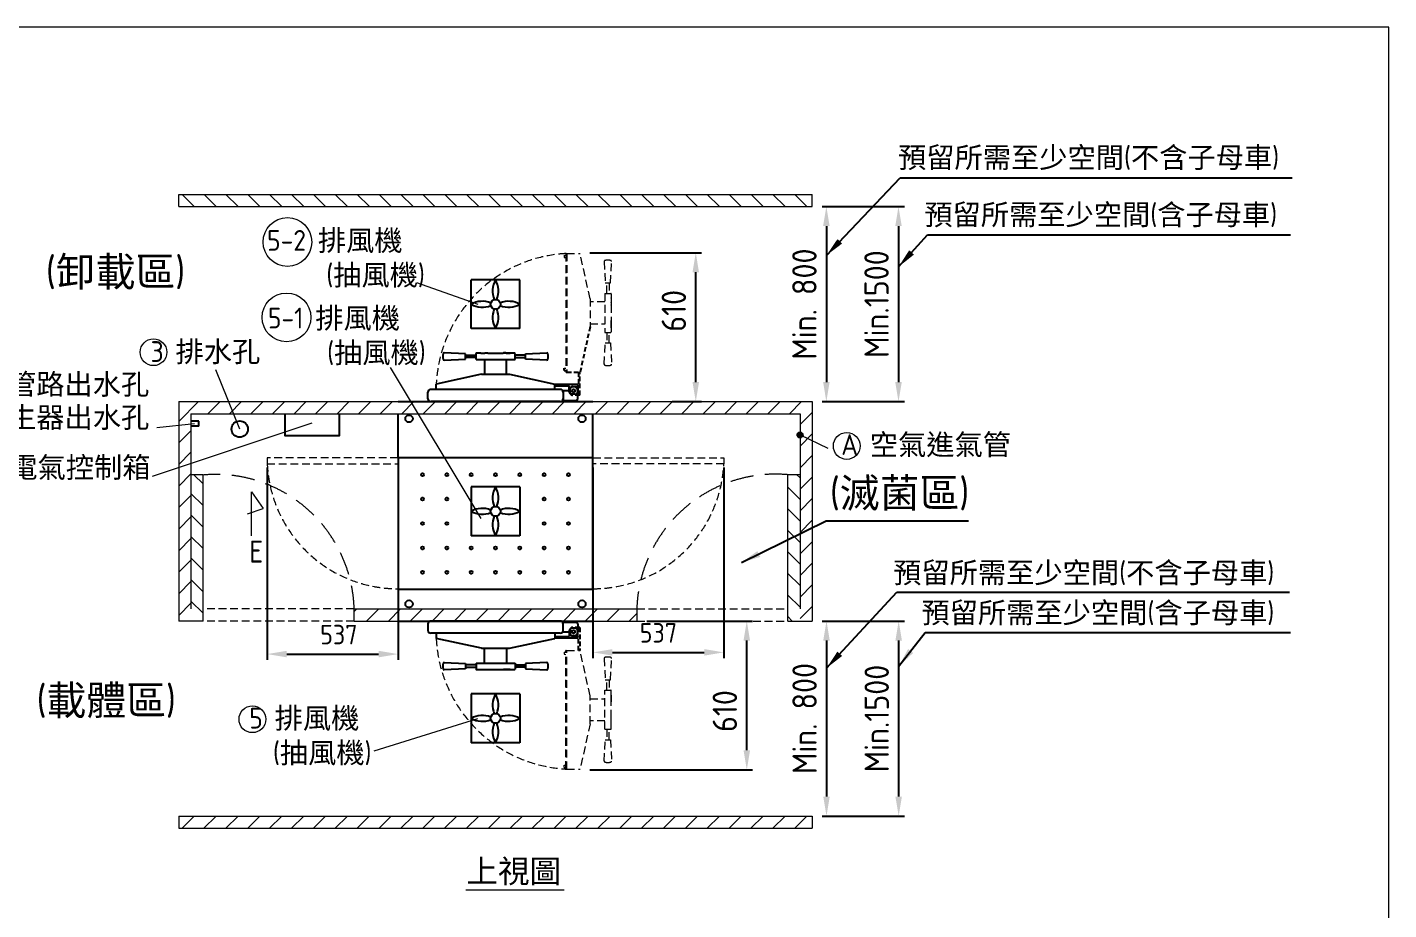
# Model space of a CAD drawing. Header units: millimetres. Extents: x -208893 to -195708, y -10778 to -1508.
# Drawn here: x -201296 to -195708, y -5128 to -1508 of the extents above; entities that cross this region are included whole.
import ezdxf

# ---------------------------------------------------------------- set-up
doc = ezdxf.new("R2010")
doc.units = ezdxf.units.MM
doc.header["$MEASUREMENT"] = 0
doc.linetypes.add('HIDDEN', pattern=[9.525, 6.35, -3.175])
doc.layers.get('0').update_dxf_attribs({"lineweight": 25})
for name, color, linetype, lineweight in [('D', 3, 'Continuous', 13), ('F', 7, 'Continuous', 15), ('H', 2, 'HIDDEN', 15), ('S', 4, 'Continuous', 15)]:
    doc.layers.add(name, color=color, linetype=linetype, lineweight=lineweight)
doc.layers.add('HI', color=2, linetype='HIDDEN')
doc.styles.get("Standard").update_dxf_attribs({"font": 'KAIU.TTF'})
doc.styles.add('STU25', font='isocp2.shx')
doc.dimstyles.new('STU25', dxfattribs={"dimscale": 40, "dimtxt": 2.5, "dimasz": 2, "dimexe": 0.6, "dimexo": 1, "dimgap": 1, "dimtad": 1, "dimdsep": 46, "dimtxsty": 'STU25', "dimcen": 2, "dimazin": 2, "dimtfac": 1, "dimtmove": 0, "dimatfit": 3, "dimfxl": 0, "dimtolj": 1, "dimtzin": 0, "dimarcsym": 0})
doc.dimstyles.new('STU25$7', dxfattribs={"dimscale": 40, "dimtxt": 2.5, "dimasz": 2, "dimexe": 1.25, "dimexo": 0.625, "dimgap": 1, "dimtad": 0, "dimdec": 4, "dimdsep": 46, "dimtxsty": 'STU25', "dimcen": 2.5, "dimazin": 2, "dimtfac": 1, "dimtdec": 4, "dimtmove": 0, "dimatfit": 3, "dimfxl": 0, "dimtolj": 1, "dimtzin": 0, "dimarcsym": 0})
pattern_1 = [(135, (14649.884, 12176.25), (-44.194174, -44.194174), [])]

# ---------------------------------------------------------------- blocks, each defined once
blk = doc.blocks.new('*D4')
at = {"layer": 'D', "color": 0, "lineweight": -2}
for p, q in [((-198034.1, -3943.7), (-197695.5, -3943.7)), ((-197719.5, -4023.7), (-197719.5, -4663.7)), ((-198034.1, -4743.7), (-197695.5, -4743.7))]:
    blk.add_line(p, q, dxfattribs=at)
at = {"layer": 'D', "color": 0}
for points in [[(-197706.2, -4023.7), (-197732.9, -4023.7), (-197719.5, -3943.7)], [(-197732.9, -4663.7), (-197706.2, -4663.7), (-197719.5, -4743.7)]]:
    blk.add_solid(points, dxfattribs=at)
at = {"layer": 'Defpoints', "color": 0}
for p in [(-198074.1, -3943.7), (-198074.1, -4743.7), (-197719.5, -4743.7)]:
    blk.add_point(p, dxfattribs=at)
at = {"layer": 'D', "color": 0, "insert": (-197809.5, -4343.7), "char_height": 100, "attachment_point": 5, "rotation": 90, "style": 'STU25'}
blk.add_mtext('\\A1;{\\Fisocp2.shx;Min.1500}', dxfattribs=at)
blk = doc.blocks.new('*D11')
at = {"layer": 'D', "color": 0, "lineweight": -2}
for p, q in [((-198753.3, -3943.7), (-198318.8, -3943.7)), ((-198342.8, -4474.1), (-198342.8, -4023.7)), ((-198986.8, -4554.1), (-198318.8, -4554.1))]:
    blk.add_line(p, q, dxfattribs=at)
at = {"layer": 'D', "color": 0}
for points in [[(-198329.5, -4023.7), (-198356.2, -4023.7), (-198342.8, -3943.7)], [(-198356.2, -4474.1), (-198329.5, -4474.1), (-198342.8, -4554.1)]]:
    blk.add_solid(points, dxfattribs=at)
at = {"layer": 'Defpoints', "color": 0}
for p in [(-198793.3, -3943.7), (-198342.8, -3943.7), (-199026.8, -4554.1)]:
    blk.add_point(p, dxfattribs=at)
at = {"layer": 'D', "color": 0, "insert": (-198432.8, -4313), "char_height": 100, "attachment_point": 5, "rotation": 90, "style": 'STU25'}
blk.add_mtext('\\A1;610', dxfattribs=at)
blk = doc.blocks.new('*D12')
at = {"layer": 'D', "color": 0, "lineweight": -2}
for p, q in [((-198034.1, -3943.7), (-197991.6, -3943.7)), ((-198015.6, -4023.7), (-198015.6, -4663.7)), ((-198034.1, -4743.7), (-197991.6, -4743.7))]:
    blk.add_line(p, q, dxfattribs=at)
at = {"layer": 'D', "color": 0}
for points in [[(-198002.3, -4023.7), (-198029, -4023.7), (-198015.6, -3943.7)], [(-198029, -4663.7), (-198002.3, -4663.7), (-198015.6, -4743.7)]]:
    blk.add_solid(points, dxfattribs=at)
at = {"layer": 'Defpoints', "color": 0}
for p in [(-198074.1, -3943.7), (-198074.1, -4743.7), (-198015.6, -4743.7)]:
    blk.add_point(p, dxfattribs=at)
at = {"layer": 'D', "color": 0, "insert": (-198105.6, -4343.7), "char_height": 100, "attachment_point": 5, "rotation": 90, "style": 'STU25'}
blk.add_mtext('\\A1;{\\Fisocp2.shx;Min. 800}', dxfattribs=at)
blk = doc.blocks.new('*D14')
at = {"layer": 'D', "color": 0, "lineweight": -2}
for p, q in [((-198034.1, -2243.7), (-197696.2, -2243.7)), ((-197720.2, -2323.7), (-197720.2, -2963.7)), ((-198034.1, -3043.7), (-197696.2, -3043.7))]:
    blk.add_line(p, q, dxfattribs=at)
at = {"layer": 'D', "color": 0}
for points in [[(-197706.8, -2323.7), (-197733.5, -2323.7), (-197720.2, -2243.7)], [(-197733.5, -2963.7), (-197706.8, -2963.7), (-197720.2, -3043.7)]]:
    blk.add_solid(points, dxfattribs=at)
at = {"layer": 'Defpoints', "color": 0}
for p in [(-198074.1, -2243.7), (-198074.1, -3043.7), (-197720.2, -3043.7)]:
    blk.add_point(p, dxfattribs=at)
at = {"layer": 'D', "color": 0, "insert": (-197810.2, -2643.7), "char_height": 100, "attachment_point": 5, "rotation": 90, "style": 'STU25'}
blk.add_mtext('\\A1;{\\Fisocp2.shx;Min.1500}', dxfattribs=at)
blk = doc.blocks.new('*D16')
at = {"layer": 'D', "color": 0, "lineweight": -2}
for p, q in [((-198034.1, -2243.7), (-197992.3, -2243.7)), ((-198016.3, -2323.7), (-198016.3, -2963.7)), ((-198034.1, -3043.7), (-197992.3, -3043.7))]:
    blk.add_line(p, q, dxfattribs=at)
at = {"layer": 'D', "color": 0}
for points in [[(-198002.9, -2323.7), (-198029.6, -2323.7), (-198016.3, -2243.7)], [(-198029.6, -2963.7), (-198002.9, -2963.7), (-198016.3, -3043.7)]]:
    blk.add_solid(points, dxfattribs=at)
at = {"layer": 'Defpoints', "color": 0}
for p in [(-198074.1, -2243.7), (-198074.1, -3043.7), (-198016.3, -3043.7)]:
    blk.add_point(p, dxfattribs=at)
at = {"layer": 'D', "color": 0, "insert": (-198106.3, -2643.7), "char_height": 100, "attachment_point": 5, "rotation": 90, "style": 'STU25'}
blk.add_mtext('\\A1;{\\Fisocp2.shx;Min. 800}', dxfattribs=at)
blk = doc.blocks.new('*D15')
at = {"layer": 'D', "color": 0, "lineweight": -2}
for p, q in [((-198987, -2433.3), (-198528.2, -2433.3)), ((-198552.2, -2963.7), (-198552.2, -2513.3)), ((-198648.5, -3043.7), (-198528.2, -3043.7))]:
    blk.add_line(p, q, dxfattribs=at)
at = {"layer": 'D', "color": 0}
for points in [[(-198538.9, -2513.3), (-198565.6, -2513.3), (-198552.2, -2433.3)], [(-198565.6, -2963.7), (-198538.9, -2963.7), (-198552.2, -3043.7)]]:
    blk.add_solid(points, dxfattribs=at)
at = {"layer": 'Defpoints', "color": 0}
for p in [(-199027, -2433.3), (-198552.2, -2433.3), (-198688.5, -3043.7)]:
    blk.add_point(p, dxfattribs=at)
at = {"layer": 'D', "color": 0, "insert": (-198642.2, -2671.4), "char_height": 100, "attachment_point": 5, "rotation": 90, "style": 'STU25'}
blk.add_mtext('\\A1;610', dxfattribs=at)
blk = doc.blocks.new('*D26')
at = {"layer": 'D', "color": 0, "lineweight": -2}
for p, q in [((-200311.1, -3313.7), (-200311.1, -4103.4)), ((-199774.1, -3313.7), (-199774.1, -4103.4)), ((-200231.1, -4079.4), (-199854.1, -4079.4))]:
    blk.add_line(p, q, dxfattribs=at)
at = {"layer": 'D', "color": 0}
for points in [[(-200231.1, -4066), (-200231.1, -4092.7), (-200311.1, -4079.4)], [(-199854.1, -4092.7), (-199854.1, -4066), (-199774.1, -4079.4)]]:
    blk.add_solid(points, dxfattribs=at)
at = {"layer": 'Defpoints', "color": 0}
for p in [(-200311.1, -3273.7), (-199774.1, -3273.7), (-199774.1, -4079.4)]:
    blk.add_point(p, dxfattribs=at)
at = {"layer": 'D', "color": 0, "insert": (-200017.2, -3999.4), "char_height": 80, "attachment_point": 5, "style": 'STU25'}
blk.add_mtext('\\A1;537', dxfattribs=at)
blk = doc.blocks.new('*D27')
at = {"layer": 'D', "color": 0, "lineweight": -2}
for p, q in [((-198974.1, -3313.7), (-198974.1, -4096.4)), ((-198437.1, -3313.7), (-198437.1, -4096.4)), ((-198894.1, -4072.4), (-198517.1, -4072.4))]:
    blk.add_line(p, q, dxfattribs=at)
at = {"layer": 'D', "color": 0}
for points in [[(-198894.1, -4059), (-198894.1, -4085.7), (-198974.1, -4072.4)], [(-198517.1, -4085.7), (-198517.1, -4059), (-198437.1, -4072.4)]]:
    blk.add_solid(points, dxfattribs=at)
at = {"layer": 'Defpoints', "color": 0}
for p in [(-198974.1, -3273.7), (-198437.1, -3273.7), (-198437.1, -4072.4)]:
    blk.add_point(p, dxfattribs=at)
at = {"layer": 'D', "color": 0, "insert": (-198705.6, -3992.4), "char_height": 80, "attachment_point": 5, "style": 'STU25'}
blk.add_mtext('\\A1;537', dxfattribs=at)

msp = doc.modelspace()

# ---------------------------------------------------------------- hatches: boundary and pattern name
msp.add_hatch(color=256).paths.add_polyline_path([(-198113.356, -3180.427, 1), (-198134.877, -3180.427, 1)])
at = {"layer": 'H', "ltscale": 5}
h = msp.add_hatch(dxfattribs=at)
h.set_pattern_fill('ANSI31', color=256, scale=20, style=0)
h.set_pattern_definition([(315, (17650.455, -19257.08), (-44.90128, -44.90128), [])])
h.paths.add_polyline_path([(-198074.116, -2243.709), (-198074.116, -2193.709), (-200674.116, -2193.709), (-200674.116, -2243.709)])
h = msp.add_hatch(dxfattribs=at)
h.set_pattern_fill('ANSI31', color=256, scale=500, style=0)
h.set_pattern_definition([(45, (14649.884, 12176.25), (-44.194174, 44.194174), [])])
h.paths.add_polyline_path([(-200624.116, -3943.709), (-200674.116, -3943.709), (-200674.116, -3043.709), (-198074.116, -3043.709), (-198074.116, -3943.709), (-198124.116, -3943.709), (-198124.116, -3893.709), (-198124.116, -3093.709), (-200624.116, -3093.709), (-200624.116, -3343.709), (-200624.116, -3893.709)])
h = msp.add_hatch(dxfattribs=at)
h.set_pattern_fill('ANSI31', color=256, scale=500, angle=90, style=0)
h.set_pattern_definition(pattern_1)
h.paths.add_polyline_path([(-200624.116, -3943.709), (-200574.116, -3943.709), (-200574.116, -3343.709), (-200624.116, -3343.709), (-200624.116, -3893.709)])
h = msp.add_hatch(dxfattribs=at)
h.set_pattern_fill('ANSI31', color=256, scale=500, angle=90, style=0)
h.set_pattern_definition(pattern_1)
h.paths.add_polyline_path([(-198124.116, -3943.709), (-198174.116, -3943.709), (-198174.116, -3342.625), (-198124.116, -3342.625)])
h = msp.add_hatch(dxfattribs=at)
h.set_pattern_fill('ANSI31', color=256, scale=20, style=0)
h.set_pattern_definition([(45, (33386.83, 12204.153), (-44.90128, 44.90128), [])])
h.paths.add_polyline_path([(-198793.332, -3943.709), (-198793.332, -3893.709), (-199954.901, -3893.709), (-199954.901, -3943.709)])
h = msp.add_hatch(dxfattribs=at)
h.set_pattern_fill('ANSI31', color=256, scale=20, style=0)
h.set_pattern_definition([(45, (17650.455, 12269.66), (-44.90128, 44.90128), [])])
h.paths.add_polyline_path([(-200674.116, -4743.709), (-200674.116, -4793.709), (-198074.116, -4793.709), (-198074.116, -4743.709)])

# ---------------------------------------------------------------- linework, layer by layer
at = {"linetype": 'Continuous'}
for p, q in [((-199474.116, -2744.375), (-199474.116, -2544.375)), ((-199274.116, -2544.375), (-199474.116, -2544.375)), ((-199274.116, -2744.375), (-199274.116, -2544.375)), ((-199274.116, -2744.375), (-199474.116, -2744.375)), ((-199497.354, -2848.125), (-199584.354, -2843.625)), ((-199497.354, -2869.125), (-199497.354, -2848.125)), ((-199250.879, -2848.125), (-199163.879, -2843.625)), ((-199250.879, -2869.125), (-199250.879, -2848.125)), ((-199584.354, -2873.625), (-199497.354, -2869.125)), ((-199497.354, -2853.875), (-199454.116, -2853.875)), ((-199454.116, -2863.375), (-199497.354, -2863.375)), ((-199419.116, -2870.375), (-199419.116, -2931.709)), ((-199329.116, -2931.709), (-199329.116, -2870.375)), ((-199250.879, -2853.875), (-199294.116, -2853.875)), ((-199294.116, -2863.375), (-199250.879, -2863.375)), ((-199163.879, -2873.625), (-199250.879, -2869.125)), ((-199036.653, -2973.709), (-199130.666, -2973.709)), ((-199130.666, -2979.709), (-199071.653, -2979.709)), ((-199071.653, -3003.709), (-199071.653, -2979.709)), ((-199046.653, -3013.709), (-199061.653, -3013.709)), ((-199036.653, -2973.709), (-199036.653, -3003.709)), ((-200591.741, -3123.994), (-200624.116, -3123.994)), ((-200591.741, -3143.994), (-200591.741, -3123.994)), ((-200591.741, -3143.994), (-200624.116, -3143.994)), ((-199274.116, -3393.709), (-199474.116, -3393.709)), ((-199474.116, -3393.709), (-199474.116, -3593.709)), ((-199274.116, -3393.709), (-199274.116, -3593.709)), ((-199274.116, -3593.709), (-199474.116, -3593.709)), ((-199130.666, -4007.709), (-199071.653, -4007.709)), ((-199036.653, -4013.709), (-199130.666, -4013.709)), ((-199071.653, -3983.709), (-199071.653, -4007.709)), ((-199046.653, -3973.709), (-199061.653, -3973.709)), ((-199036.653, -4013.709), (-199036.653, -3983.709)), ((-199419.116, -4117.043), (-199419.116, -4055.709)), ((-199329.116, -4055.709), (-199329.116, -4117.043)), ((-199584.354, -4113.793), (-199497.354, -4118.293)), ((-199497.354, -4118.293), (-199497.354, -4139.293)), ((-199454.116, -4124.043), (-199497.354, -4124.043)), ((-199497.354, -4133.543), (-199454.116, -4133.543)), ((-199294.116, -4124.043), (-199250.879, -4124.043)), ((-199250.879, -4133.543), (-199294.116, -4133.543)), ((-199163.879, -4113.793), (-199250.879, -4118.293)), ((-199250.879, -4118.293), (-199250.879, -4139.293)), ((-199497.354, -4139.293), (-199584.354, -4143.793)), ((-199250.879, -4139.293), (-199163.879, -4143.793)), ((-199274.116, -4243.043), (-199474.116, -4243.043)), ((-199474.116, -4243.043), (-199474.116, -4443.043)), ((-199274.116, -4243.043), (-199274.116, -4443.043)), ((-199274.116, -4443.043), (-199474.116, -4443.043))]:
    msp.add_line(p, q, dxfattribs=at)
for p, q in [((-199454.116, -2870.375), (-199454.116, -2846.875)), ((-199451.616, -2844.375), (-199435.116, -2844.375)), ((-199434.116, -2845.375), (-199417.616, -2845.375)), ((-199416.616, -2844.375), (-199406.616, -2844.375)), ((-199405.616, -2845.375), (-199342.616, -2845.375)), ((-199331.616, -2844.375), (-199341.616, -2844.375)), ((-199341.616, -2844.375), (-199331.616, -2844.375)), ((-199330.616, -2845.375), (-199314.116, -2845.375)), ((-199314.116, -2845.375), (-199330.616, -2845.375)), ((-199313.116, -2844.375), (-199296.616, -2844.375)), ((-199294.116, -2870.375), (-199294.116, -2846.875)), ((-199454.116, -2870.375), (-199294.116, -2870.375)), ((-199431.616, -2931.709), (-199617.566, -2972.539)), ((-199431.616, -2931.709), (-199316.616, -2931.709)), ((-199316.616, -2931.709), (-199130.666, -2972.539)), ((-199651.616, -3031.709), (-199651.616, -3005.709)), ((-199108.616, -2993.709), (-199639.616, -2993.709)), ((-199617.566, -2993.709), (-199617.566, -2972.539)), ((-199130.666, -2993.709), (-199130.666, -2972.539)), ((-199096.616, -2998.709), (-199096.616, -3038.709)), ((-199096.616, -2998.709), (-199076.653, -2998.709)), ((-199096.616, -3005.709), (-199096.616, -3031.709)), ((-199076.653, -2998.709), (-199074.227, -2998.709)), ((-199052.153, -2983.709), (-199055.653, -2983.709)), ((-199052.653, -2983.709), (-199055.653, -2983.709)), ((-199036.653, -3032.709), (-199036.653, -2999.709)), ((-199774.116, -3043.709), (-198974.116, -3043.709)), ((-199108.616, -3043.709), (-199639.616, -3043.709)), ((-199096.616, -3038.709), (-199042.653, -3038.709)), ((-199076.653, -3038.709), (-199042.653, -3038.709)), ((-199774.116, -3273.709), (-199774.116, -3093.709)), ((-198974.116, -3273.709), (-198974.116, -3093.709)), ((-198974.116, -3273.709), (-199774.116, -3273.709)), ((-198974.116, -3273.709), (-199774.116, -3273.709)), ((-199774.116, -3273.709), (-199774.116, -3813.709)), ((-198974.116, -3813.709), (-198974.116, -3273.709)), ((-199774.116, -3813.709), (-198974.116, -3813.709)), ((-199774.116, -3813.709), (-198974.116, -3813.709)), ((-199774.116, -3813.709), (-199774.116, -3893.709)), ((-198974.116, -3813.709), (-198974.116, -3893.709)), ((-199774.116, -3943.709), (-198974.116, -3943.709)), ((-199651.616, -3955.709), (-199651.616, -3981.709)), ((-199108.616, -3943.709), (-199639.616, -3943.709)), ((-199096.616, -3948.709), (-199042.653, -3948.709)), ((-199096.616, -3988.709), (-199096.616, -3948.709)), ((-199096.616, -3981.709), (-199096.616, -3955.709)), ((-199076.653, -3948.709), (-199042.653, -3948.709)), ((-199036.653, -3954.709), (-199036.653, -3987.709)), ((-199108.616, -3993.709), (-199639.616, -3993.709)), ((-199617.566, -3993.709), (-199617.566, -4014.88)), ((-199431.616, -4055.709), (-199617.566, -4014.88)), ((-199316.616, -4055.709), (-199130.666, -4014.88)), ((-199130.666, -3993.709), (-199130.666, -4014.88)), ((-199096.616, -3988.709), (-199076.653, -3988.709)), ((-199076.653, -3988.709), (-199074.227, -3988.709)), ((-199052.653, -4003.709), (-199055.653, -4003.709)), ((-199052.153, -4003.709), (-199055.653, -4003.709)), ((-199431.616, -4055.709), (-199316.616, -4055.709)), ((-199454.116, -4117.043), (-199294.116, -4117.043)), ((-199454.116, -4117.043), (-199454.116, -4140.543)), ((-199294.116, -4117.043), (-199294.116, -4140.543)), ((-199451.616, -4143.043), (-199435.116, -4143.043)), ((-199434.116, -4142.043), (-199417.616, -4142.043)), ((-199416.616, -4143.043), (-199406.616, -4143.043)), ((-199405.616, -4142.043), (-199342.616, -4142.043)), ((-199341.616, -4143.043), (-199331.616, -4143.043)), ((-199331.616, -4143.043), (-199341.616, -4143.043)), ((-199314.116, -4142.043), (-199330.616, -4142.043)), ((-199330.616, -4142.043), (-199314.116, -4142.043)), ((-199313.116, -4143.043), (-199296.616, -4143.043))]:
    msp.add_line(p, q)
msp.add_lwpolyline([(-200238.673, -3093.709), (-200238.673, -3183.307), (-200013.965, -3183.307), (-200013.965, -3093.709)], dxfattribs=at)
for centre, radius in [((-199374.116, -2644.375), 20), ((-199374.116, -2644.375), 20), ((-199374.116, -2644.375), 20), ((-199374.116, -2644.375), 20), ((-199054.153, -2999.709), 6.45), ((-199054.153, -2999.709), 6.4), ((-200424.116, -3156.531), 33.5), ((-199729.116, -3113.709), 15), ((-199019.116, -3113.709), 15), ((-198124.116, -3180.427), 10.761), ((-199674.116, -3343.709), 6), ((-199574.116, -3343.709), 6), ((-199474.116, -3343.709), 6), ((-199374.116, -3343.709), 6), ((-199274.116, -3343.709), 6), ((-199174.116, -3343.709), 6), ((-199074.116, -3343.709), 6), ((-199674.116, -3443.709), 6), ((-199574.116, -3443.709), 6), ((-199174.116, -3443.709), 6), ((-199074.116, -3443.709), 6), ((-199374.116, -3493.709), 20), ((-199674.116, -3543.709), 6), ((-199574.116, -3543.709), 6), ((-199174.116, -3543.709), 6), ((-199074.116, -3543.709), 6), ((-199674.116, -3643.709), 6), ((-199574.116, -3643.709), 6), ((-199474.116, -3643.709), 6), ((-199374.116, -3643.709), 6), ((-199274.116, -3643.709), 6), ((-199174.116, -3643.709), 6), ((-199074.116, -3643.709), 6), ((-199674.116, -3743.709), 6), ((-199574.116, -3743.709), 6), ((-199474.116, -3743.709), 6), ((-199374.116, -3743.709), 6), ((-199274.116, -3743.709), 6), ((-199174.116, -3743.709), 6), ((-199074.116, -3743.709), 6), ((-199729.116, -3873.709), 15), ((-199019.116, -3873.709), 15), ((-199054.153, -3987.709), 6.45), ((-199054.153, -3987.709), 6.4), ((-199374.116, -4343.043), 20), ((-199374.116, -4343.043), 20), ((-199374.116, -4343.043), 20), ((-199374.116, -4343.043), 20)]:
    msp.add_circle(centre, radius)
for centre, radius, start, end in [((-199293.092, -2590.251), 93.11, 150.481802, 201.977032), ((-199455.141, -2590.251), 93.11, 338.022968, 29.518198), ((-199428.241, -2725.4), 93.11, 68.022968, 119.518198), ((-199428.241, -2563.351), 93.11, 240.481802, 291.977032), ((-199293.092, -2698.5), 93.11, 158.022968, 209.518198), ((-199455.141, -2698.5), 93.11, 330.481802, 21.977032), ((-199319.992, -2725.4), 93.11, 60.481802, 111.977032), ((-199319.992, -2563.351), 93.11, 248.022968, 299.518198), ((-199451.616, -2846.875), 2.5, 90, 180), ((-199435.116, -2845.375), 1, 0, 90), ((-199416.616, -2845.375), 1, 90, 180), ((-199406.616, -2845.375), 1, 0, 90), ((-199341.616, -2845.375), 1, 90, 180), ((-199331.616, -2845.375), 1, 0, 90), ((-199313.116, -2845.375), 1, 90, 180), ((-199296.616, -2846.875), 2.5, 0, 90), ((-199639.616, -3005.709), 12, 90, 180), ((-199108.616, -3005.709), 12, 0, 90), ((-199074.227, -2995.709), 3, 270, 347.846803), ((-199055.653, -2999.709), 16, 90, 167.846803), ((-199052.653, -2999.709), 16, 0, 90), ((-199639.616, -3031.709), 12, 180, 270), ((-199108.616, -3031.709), 12, 270, 0), ((-199042.653, -3032.709), 6, 270, 0), ((-199293.092, -3439.585), 93.11, 150.481802, 201.977032), ((-199455.141, -3439.585), 93.11, 338.022968, 29.518198), ((-199428.241, -3574.734), 93.11, 68.022968, 119.518198), ((-199428.241, -3412.685), 93.11, 240.481802, 291.977032), ((-199293.092, -3547.834), 93.11, 158.022968, 209.518198), ((-199455.141, -3547.834), 93.11, 330.481802, 21.977032), ((-199319.992, -3574.734), 93.11, 60.481802, 111.977032), ((-199319.992, -3412.685), 93.11, 248.022968, 299.518198), ((-199639.616, -3955.709), 12, 90, 180), ((-199108.616, -3955.709), 12, 0, 90), ((-199042.653, -3954.709), 6, 0, 90), ((-199639.616, -3981.709), 12, 180, 270), ((-199108.616, -3981.709), 12, 270, 0), ((-199074.227, -3991.709), 3, 12.153197, 90), ((-199055.653, -3987.709), 16, 192.153197, 270), ((-199052.653, -3987.709), 16, 270, 0), ((-199451.616, -4140.543), 2.5, 180, 270), ((-199435.116, -4142.043), 1, 270, 0), ((-199416.616, -4142.043), 1, 180, 270), ((-199406.616, -4142.043), 1, 270, 0), ((-199341.616, -4142.043), 1, 180, 270), ((-199331.616, -4142.043), 1, 270, 0), ((-199313.116, -4142.043), 1, 180, 270), ((-199296.616, -4140.543), 2.5, 270, 0), ((-199293.092, -4288.919), 93.11, 150.481802, 201.977032), ((-199455.141, -4288.919), 93.11, 338.022968, 29.518198), ((-199428.241, -4424.068), 93.11, 68.022968, 119.518198), ((-199428.241, -4262.019), 93.11, 240.481802, 291.977032), ((-199319.992, -4424.068), 93.11, 60.481802, 111.977032), ((-199319.992, -4262.019), 93.11, 248.022968, 299.518198), ((-199293.092, -4397.168), 93.11, 158.022968, 209.518198), ((-199455.141, -4397.168), 93.11, 330.481802, 21.977032)]:
    msp.add_arc(centre, radius, start, end)
for centre, radius, start, end in [((-199534.581, -2858.625), 55.773, 168.647115, 191.352885), ((-199584.354, -2848.632), 5.007, 90, 168.647115), ((-199163.879, -2848.632), 5.007, 11.352885, 90), ((-199213.652, -2858.625), 55.773, 348.647115, 11.352885), ((-199584.354, -2868.618), 5.007, 191.352885, 275.921872), ((-199163.879, -2868.618), 5.007, 264.078128, 348.647115), ((-199061.653, -3003.709), 10, 180, 270), ((-199046.653, -3003.709), 10, 270, 0), ((-199061.653, -3983.709), 10, 90, 180), ((-199046.653, -3983.709), 10, 0, 90), ((-199534.581, -4128.793), 55.773, 168.647115, 191.352885), ((-199584.354, -4118.8), 5.007, 84.078128, 168.647115), ((-199163.879, -4118.8), 5.007, 11.352885, 95.921872), ((-199213.652, -4128.793), 55.773, 348.647115, 11.352885), ((-199584.354, -4138.787), 5.007, 191.352885, 270), ((-199163.879, -4138.787), 5.007, 270, 348.647115)]:
    msp.add_arc(centre, radius, start, end, dxfattribs=at)
at = {"layer": 'D'}
for p, q in [((-199697.828, -2555.858), (-199446.303, -2643.709)), ((-199433.31, -3522.661), (-199805.647, -2903.691)), ((-200781.795, -3349.011), (-200127.234, -3131.464)), ((-200609.416, -3134.392), (-200764.798, -3150.786)), ((-198124.116, -3180.427), (-198010.408, -3234.536)), ((-200375.251, -3414.161), (-200327.823, -3481.681)), ((-200375.251, -3594.161), (-200375.251, -3414.161)), ((-200392.546, -3504.161), (-200327.823, -3481.681)), ((-199447.507, -4344.566), (-199874.097, -4477.105)), ((-199495.457, -5046.335), (-199092.997, -5046.335))]:
    msp.add_line(p, q, dxfattribs=at)
at = {"layer": 'D', "linetype": 'Continuous'}
msp.add_line((-200424.116, -3156.531), (-200521.589, -2913.6), dxfattribs=at)
at = {"layer": 'D'}
for centre, radius in [((-200228.056, -2389.124), 100), ((-200231.859, -2698.297), 100), ((-200777.899, -2841.112), 55), ((-197932.479, -3225.629), 55), ((-200371.777, -4346.56), 55)]:
    msp.add_circle(centre, radius, dxfattribs=at)
at = {"layer": 'F', "color": 6}
msp.add_lwpolyline([(-208892.945, -1508.228), (-208892.945, -10778.228), (-195707.945, -10778.228), (-195707.945, -1508.228)], close=True, dxfattribs=at)
msp.add_lwpolyline([(-208892.945, -1508.228), (-208892.945, -10778.228), (-195707.945, -10778.228), (-195707.945, -1508.228)], close=True, dxfattribs=at)
at = {"layer": 'H', "ltscale": 5}
for p, q in [((-199092.153, -2443.245), (-199085.153, -2442.707)), ((-199092.153, -2443.245), (-199092.153, -2452.245)), ((-199092.153, -2452.245), (-199085.153, -2452.784)), ((-199084.403, -2436.245), (-199085.153, -2436.995)), ((-199085.153, -2436.995), (-199085.153, -2922.495)), ((-199084.403, -2436.245), (-199081.153, -2436.245)), ((-199081.153, -2436.295), (-199081.153, -2923.195)), ((-199081.153, -2436.295), (-199026.982, -2436.295)), ((-198986.153, -2622.245), (-199026.982, -2436.295)), ((-198928.068, -2469.508), (-198923.568, -2556.508)), ((-198902.568, -2556.508), (-198898.068, -2469.508)), ((-198923.568, -2556.508), (-198902.568, -2556.508)), ((-198917.818, -2599.745), (-198917.818, -2556.508)), ((-198908.318, -2556.508), (-198908.318, -2599.745)), ((-198986.153, -2622.245), (-198986.153, -2737.245)), ((-198924.818, -2599.745), (-198901.318, -2599.745)), ((-198924.818, -2599.745), (-198924.818, -2759.745)), ((-198899.818, -2619.745), (-198899.818, -2636.245)), ((-198898.818, -2602.245), (-198898.818, -2618.745)), ((-198924.818, -2634.745), (-198986.153, -2634.745)), ((-198899.818, -2648.245), (-198899.818, -2711.245)), ((-198898.818, -2637.245), (-198898.818, -2647.245)), ((-198986.153, -2724.745), (-198924.818, -2724.745)), ((-198899.818, -2739.745), (-198899.818, -2723.245)), ((-198899.818, -2723.245), (-198899.818, -2739.745)), ((-198898.818, -2712.245), (-198898.818, -2722.245)), ((-198898.818, -2722.245), (-198898.818, -2712.245)), ((-198924.818, -2759.745), (-198901.318, -2759.745)), ((-198917.818, -2759.745), (-198917.818, -2802.983)), ((-198908.318, -2802.983), (-198908.318, -2759.745)), ((-198898.818, -2740.745), (-198898.818, -2757.245)), ((-198928.068, -2889.983), (-198923.568, -2802.983)), ((-198923.568, -2802.983), (-198902.568, -2802.983)), ((-198902.568, -2802.983), (-198898.068, -2889.983)), ((-199092.153, -2907.245), (-199085.153, -2906.707)), ((-199774.116, -3273.709), (-200311.116, -3273.709)), ((-200311.116, -3273.709), (-200311.116, -3298.709)), ((-198974.116, -3273.709), (-198437.116, -3273.709)), ((-198437.116, -3273.709), (-198437.116, -3298.709)), ((-200311.116, -3298.709), (-199774.116, -3298.709)), ((-198437.116, -3298.709), (-198974.116, -3298.709)), ((-199954.901, -3893.709), (-200574.116, -3893.709)), ((-198793.332, -3893.709), (-198174.116, -3893.709)), ((-199954.901, -3943.709), (-200574.116, -3943.709)), ((-198793.332, -3943.709), (-198174.116, -3943.709)), ((-199092.153, -4071.173), (-199085.153, -4070.635)), ((-199092.153, -4071.173), (-199092.153, -4080.173)), ((-199084.403, -4064.173), (-199085.153, -4064.923)), ((-199085.153, -4550.423), (-199085.153, -4064.923)), ((-199084.403, -4064.173), (-199081.153, -4064.173)), ((-199081.153, -4064.173), (-199081.153, -4065.673)), ((-199081.153, -4551.123), (-199081.153, -4064.223)), ((-199081.153, -4064.223), (-199026.982, -4064.223)), ((-198986.153, -4250.173), (-199026.982, -4064.223)), ((-199092.153, -4080.173), (-199085.153, -4080.712)), ((-198928.068, -4097.436), (-198923.568, -4184.436)), ((-198902.568, -4184.436), (-198898.068, -4097.436)), ((-198923.568, -4184.436), (-198902.568, -4184.436)), ((-198917.818, -4227.673), (-198917.818, -4184.436)), ((-198908.318, -4184.436), (-198908.318, -4227.673)), ((-198924.818, -4387.673), (-198924.818, -4227.673)), ((-198924.818, -4227.673), (-198901.318, -4227.673)), ((-198898.818, -4246.673), (-198898.818, -4230.173)), ((-198986.153, -4365.173), (-198986.153, -4250.173)), ((-198986.153, -4262.673), (-198924.818, -4262.673)), ((-198899.818, -4264.173), (-198899.818, -4247.673)), ((-198899.818, -4247.673), (-198899.818, -4264.173)), ((-198899.818, -4339.173), (-198899.818, -4276.173)), ((-198898.818, -4265.173), (-198898.818, -4275.173)), ((-198898.818, -4275.173), (-198898.818, -4265.173)), ((-198924.818, -4352.673), (-198986.153, -4352.673)), ((-198899.818, -4367.673), (-198899.818, -4351.173)), ((-198898.818, -4350.173), (-198898.818, -4340.173)), ((-198986.153, -4365.173), (-199026.982, -4551.123)), ((-198924.818, -4387.673), (-198901.318, -4387.673)), ((-198917.818, -4387.673), (-198917.818, -4430.911)), ((-198908.318, -4430.911), (-198908.318, -4387.673)), ((-198898.818, -4385.173), (-198898.818, -4368.673)), ((-198928.068, -4517.911), (-198923.568, -4430.911)), ((-198923.568, -4430.911), (-198902.568, -4430.911)), ((-198902.568, -4430.911), (-198898.068, -4517.911)), ((-199092.153, -4535.173), (-199085.153, -4534.635)), ((-199092.153, -4544.173), (-199092.153, -4535.173)), ((-199092.153, -4544.173), (-199085.153, -4544.712)), ((-199084.403, -4551.173), (-199085.153, -4550.423)), ((-199084.403, -4551.173), (-199081.153, -4551.173)), ((-199081.153, -4551.123), (-199026.982, -4551.123))]:
    msp.add_line(p, q, dxfattribs=at)
for centre, radius, start, end in [((-199054.153, -2999.709), 564.069, 93.096396, 177.239062), ((-198923.062, -2469.508), 5.007, 101.352885, 185.921872), ((-198913.068, -2519.28), 55.773, 78.647115, 101.352885), ((-198903.075, -2469.508), 5.007, 0, 78.647115), ((-198901.318, -2602.245), 2.5, 0, 90), ((-198899.818, -2618.745), 1, 270, 0), ((-198899.818, -2637.245), 1, 0, 90), ((-198899.818, -2647.245), 1, 270, 0), ((-198899.818, -2712.245), 1, 0, 90), ((-198899.818, -2722.245), 1, 270, 0), ((-198901.318, -2757.245), 2.5, 270, 0), ((-198899.818, -2740.745), 1, 0, 90), ((-198923.062, -2889.983), 5.007, 174.078128, 258.647115), ((-198913.068, -2840.21), 55.773, 258.647115, 281.352885), ((-198903.075, -2889.983), 5.007, 281.352885, 360), ((-199774.116, -3273.709), 537.582, 182.665477, 270), ((-198974.116, -3273.709), 537.582, 270, 357.334523), ((-199054.153, -3987.709), 564.069, 182.760938, 266.903604), ((-198923.062, -4097.436), 5.007, 101.352885, 185.921872), ((-198913.068, -4147.208), 55.773, 78.647115, 101.352885), ((-198903.075, -4097.436), 5.007, 0, 78.647115), ((-198901.318, -4230.173), 2.5, 0, 90), ((-198899.818, -4246.673), 1, 270, 0), ((-198899.818, -4265.173), 1, 0, 90), ((-198899.818, -4275.173), 1, 270, 0), ((-198899.818, -4340.173), 1, 0, 90), ((-198899.818, -4350.173), 1, 270, 0), ((-198901.318, -4385.173), 2.5, 270, 0), ((-198899.818, -4368.673), 1, 0, 90), ((-198923.062, -4517.911), 5.007, 174.078128, 258.647115), ((-198913.068, -4468.138), 55.773, 258.647115, 281.352885), ((-198903.075, -4517.911), 5.007, 281.352885, 360)]:
    msp.add_arc(centre, radius, start, end, dxfattribs=at)
at = {"layer": 'H', "ltscale": 15}
for centre, radius, start, end in [((-200522.463, -3911.053), 568.611, 1.747893, 95.212055), ((-198224.932, -3910.88), 569.443, 84.88024, 178.272017)]:
    msp.add_arc(centre, radius, start, end, dxfattribs=at)
at = {"layer": 'HI', "ltscale": 3}
for p, q in [((-198986.153, -2737.245), (-199026.982, -2923.195)), ((-199092.153, -2916.245), (-199092.153, -2907.245)), ((-199092.153, -2916.245), (-199085.153, -2916.784)), ((-199084.403, -2923.245), (-199085.153, -2922.495)), ((-199084.403, -2923.245), (-199081.153, -2923.245)), ((-199081.153, -2923.245), (-199081.153, -2921.745)), ((-199081.153, -2923.195), (-199026.982, -2923.195)), ((-199034.153, -2923.195), (-199034.153, -2982.209)), ((-199028.153, -3017.209), (-199028.153, -2923.195)), ((-199068.153, -3007.209), (-199068.153, -2992.209)), ((-199058.153, -2982.209), (-199034.153, -2982.209)), ((-199028.153, -3017.209), (-199058.153, -3017.209)), ((-199068.153, -3980.209), (-199068.153, -3995.209)), ((-199028.153, -3970.209), (-199058.153, -3970.209)), ((-199058.153, -4005.209), (-199034.153, -4005.209)), ((-199034.153, -4064.223), (-199034.153, -4005.209)), ((-199028.153, -3970.209), (-199028.153, -4064.223))]:
    msp.add_line(p, q, dxfattribs=at)
for centre in [(-199054.153, -2999.709), (-199054.153, -3987.709)]:
    msp.add_circle(centre, 6.45, dxfattribs=at)
for centre, start, end in [((-199058.153, -2992.209), 90, 180), ((-199058.153, -3007.209), 180, 270), ((-199058.153, -3980.209), 90, 180), ((-199058.153, -3995.209), 180, 270)]:
    msp.add_arc(centre, 10, start, end, dxfattribs=at)
at = {"layer": 'S'}
for p, q in [((-200674.116, -2193.709), (-198074.116, -2193.709)), ((-200674.116, -2243.709), (-198074.116, -2243.709)), ((-200624.116, -3343.709), (-200624.116, -3893.709)), ((-200574.116, -3343.709), (-200624.116, -3343.709)), ((-200574.116, -3943.709), (-200574.116, -3343.709)), ((-198174.116, -3943.709), (-198174.116, -3342.625)), ((-198174.116, -3342.625), (-198124.116, -3342.625)), ((-199954.901, -3943.709), (-199954.901, -3893.709)), ((-198793.332, -3943.709), (-198793.332, -3893.709)), ((-200674.116, -4743.709), (-198074.116, -4743.709)), ((-200674.116, -4743.709), (-200674.116, -4793.709)), ((-198074.116, -4743.709), (-198074.116, -4793.709)), ((-200674.116, -4793.709), (-198074.116, -4793.709))]:
    msp.add_line(p, q, dxfattribs=at)
at = {"layer": 'S', "linetype": 'Continuous'}
for p, q in [((-200674.116, -2243.709), (-200674.116, -2193.709)), ((-198074.116, -2243.709), (-198074.116, -2193.709)), ((-200674.116, -3043.709), (-200674.116, -3943.709)), ((-200674.116, -3043.709), (-198074.116, -3043.709)), ((-198074.116, -3043.709), (-198074.116, -3943.709)), ((-200624.116, -3093.709), (-200624.116, -3343.709)), ((-200624.116, -3093.709), (-198124.116, -3093.709)), ((-198124.116, -3093.709), (-198124.116, -3893.709)), ((-199954.901, -3893.709), (-198793.332, -3893.709)), ((-200574.116, -3943.709), (-200674.116, -3943.709)), ((-199954.901, -3943.709), (-198793.332, -3943.709)), ((-198174.116, -3943.709), (-198074.116, -3943.709))]:
    msp.add_line(p, q, dxfattribs=at)

# ---------------------------------------------------------------- texts
at = {"layer": 'D', "color": 11, "attachment_point": 1}
for s, insert, char_height in [('{\\C3;預留所需至少空間\\Fisocp2.shx;(\\f標楷體|b0|i0|c136|p65;不含子母車\\Fisocp2.shx;)}', (-197722.169, -1999.662), 85), ('{\\C3;預留所需至少空間\\Fisocp2.shx;(\\f標楷體|b0|i0|c136|p65;含子母車\\Fisocp2.shx;)}', (-197614.358, -2234.162), 85), ('{\\Fisocp2.shx;\\C3;(\\f標楷體|b0|i0|c136|p65;卸載區\\Fisocp2.shx;)}', (-201219.314, -2450.987), 120), ('{\\Fisocp2.shx;\\C3;A \\f標楷體|b0|i0|c136|p65;空氣進氣管}', (-197955.306, -3177.426), 85), ('{\\Fisocp2.shx;\\C3;(\\f標楷體|b0|i0|c136|p65;滅菌區\\Fisocp2.shx;)}', (-198001.478, -3358.181), 120), ('{\\C3;預留所需至少空間\\Fisocp2.shx;(\\f標楷體|b0|i0|c136|p65;不含子母車\\Fisocp2.shx;)}', (-197742.064, -3702.711), 85), ('{\\C3;預留所需至少空間\\Fisocp2.shx;(\\f標楷體|b0|i0|c136|p65;含子母車\\Fisocp2.shx;)}', (-197626.015, -3866.872), 85), ('{\\Fisocp2.shx;\\C3;(\\f標楷體|b0|i0|c136|p65;載體區\\Fisocp2.shx;)}', (-201257.511, -4208.977), 120), ('上視圖', (-199493.558, -4922.332), 95)]:
    msp.add_mtext(s, dxfattribs=dict(at, insert=insert, char_height=char_height))
at = {"layer": 'D', "color": 11, "char_height": 85, "attachment_point": 1, "style": 'STU25'}
for s, insert in [('{\\C3;5-2 \\f標楷體|b0|i0|c136|p65;排風機\\P\\Fisocp2.shx;     (\\f標楷體|b0|i0|c136|p65;抽風機\\Fisocp2.shx;)}', (-200311.622, -2339.982)), ('{\\C3;5-1 \\f標楷體|b0|i0|c136|p65;排風機\\P\\Fisocp2.shx;     (\\f標楷體|b0|i0|c136|p65;抽風機\\Fisocp2.shx;)}', (-200308.205, -2658.5)), ('{\\C3;3 \\f標楷體|b0|i0|c136|p65;排水孔}', (-200789.799, -2796.108)), ('{\\C3;1 \\f標楷體|b0|i0|c136|p65;冷水管路出水孔}', (-201693.686, -2929.997)), ('{\\C3;2 \\f標楷體|b0|i0|c136|p65;蒸氣產生器出水孔}', (-201823.404, -3065.769)), ('{\\C3;4 \\f標楷體|b0|i0|c136|p65;電氣控制箱}', (-201475.722, -3270.901)), ('{\\C3;5 \\f標楷體|b0|i0|c136|p65;排風機\\P\\Fisocp2.shx;  (\\f標楷體|b0|i0|c136|p65;抽風機\\Fisocp2.shx;)}', (-200384.913, -4299.648))]:
    msp.add_mtext(s, dxfattribs=dict(at, insert=insert))
at = {"layer": 'D', "insert": (-200385.572, -3614.148), "char_height": 90, "attachment_point": 1}
msp.add_mtext('{\\Fisocp2.shx;E}', dxfattribs=at)

# ---------------------------------------------------------------- dimensions: what is measured, and where the dimension line sits
at = {"layer": 'D'}
for base, p1, p2, text, picture, middle in [((-198016.282, -3043.709), (-198074.116, -2243.709), (-198074.116, -3043.709), '{\\Fisocp2.shx;Min. <>}', '*D16', (-198016.282, -2643.709)), ((-197720.178, -3043.709), (-198074.116, -2243.709), (-198074.116, -3043.709), '{\\Fisocp2.shx;Min.1500}', '*D14', (-197720.178, -2643.709)), ((-198015.65, -4743.709), (-198074.116, -3943.709), (-198074.116, -4743.709), '{\\Fisocp2.shx;Min. <>}', '*D12', (-198015.65, -4343.709)), ((-197719.545, -4743.709), (-198074.116, -3943.709), (-198074.116, -4743.709), '{\\Fisocp2.shx;Min.1500}', '*D4', (-197719.545, -4343.709))]:
    dim = msp.add_linear_dim(base=base, p1=p1, p2=p2, angle=90, text=text, dimstyle='STU25', dxfattribs=at)
    dim.commit()
    dim.dimension.update_dxf_attribs({"geometry": picture, "text_midpoint": middle, "dimtype": 160})
for base, p1, p2, picture, middle in [((-198552.224, -2433.295), (-198688.498, -3043.709), (-199026.982, -2433.295), '*D15', (-198552.224, -2671.381)), ((-198342.829, -3943.709), (-199026.787, -4554.117), (-198793.332, -3943.709), '*D11', (-198342.829, -4313.008))]:
    dim = msp.add_linear_dim(base=base, p1=p1, p2=p2, angle=90, dimstyle='STU25', override={"dimdec": 0}, dxfattribs=at)
    dim.commit()
    dim.dimension.update_dxf_attribs({"geometry": picture, "text_midpoint": middle, "dimtype": 160})
dim = msp.add_linear_dim(base=(-199774.116, -4079.366), p1=(-200311.116, -3273.709), p2=(-199774.116, -3273.709), dimstyle='STU25', override={"dimtxt": 2}, dxfattribs=at)
dim.commit()
dim.dimension.update_dxf_attribs({"geometry": '*D26', "text_midpoint": (-200017.221, -4079.366), "dimtype": 160})
dim = msp.add_linear_dim(base=(-198437.116, -4072.371), p1=(-198974.116, -3273.709), p2=(-198437.116, -3273.709), dimstyle='STU25', override={"dimtxt": 2}, dxfattribs=at)
dim.commit()
dim.dimension.update_dxf_attribs({"geometry": '*D27', "text_midpoint": (-198705.616, -3992.371)})

# ---------------------------------------------------------------- leaders
for points in [[(-198016.282, -2444.398), (-197713.858, -2125.634), (-196104.874, -2125.634)], [(-197720.178, -2491.168), (-197601.039, -2359.412), (-196111.669, -2359.412)], [(-198365.133, -3704.213), (-198016.81, -3532.196), (-197432.648, -3532.196)], [(-198015.65, -4136.893), (-197727.155, -3825.634), (-196114.887, -3825.634)], [(-197719.545, -4129.795), (-197611.107, -3990.632), (-196111.6, -3990.632)]]:
    msp.add_leader(points, dimstyle='STU25$7', override={"dimgap": 1, "dimtad": 0}, dxfattribs=at)

doc.saveas('drawing.dxf')
